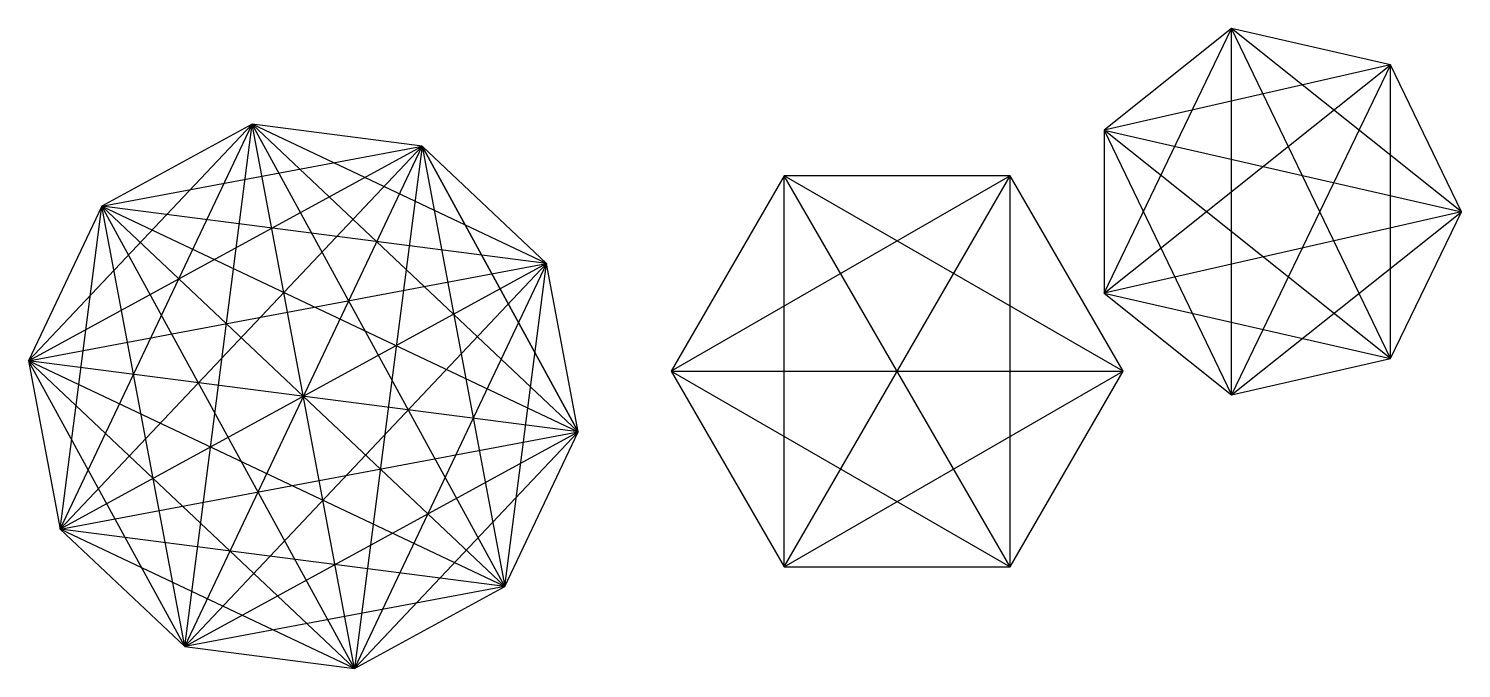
# Model space of a CAD drawing. Header units: millimetres. Extents: x 1901 to 8209, y 190 to 3010.
import ezdxf

# ---------------------------------------------------------------- set-up
doc = ezdxf.new("R2010")
doc.units = ezdxf.units.MM
doc.layers.add('Camada1', color=50, linetype='Continuous')

msp = doc.modelspace()

# ---------------------------------------------------------------- linework, layer by layer
for points in [[(8209.2, 2202.8), (7897.6, 2849.8), (7197.4, 3009.6), (6636, 2561.9), (6636, 1843.7), (7197.4, 1396), (7897.6, 1555.8)], [(4320.9, 1233.3), (4181.6, 1974.3), (3633.4, 2491.8), (2885.6, 2588.3), (2224, 2226.8), (1901.2, 1545.5), (2040.5, 804.5), (2588.7, 287), (3336.5, 190.5), (3998.1, 552)], [(6720, 1499.5), (6222.5, 2361.2), (5227.5, 2361.2), (4730, 1499.5), (5227.5, 637.8), (6222.5, 637.8)]]:
    msp.add_lwpolyline(points, close=True)
at = {"color": 219, "true_color": 0x642165}
msp.add_lwpolyline([(6636, 1843.7), (7197.4, 3009.6)], dxfattribs=at)
at = {"color": 40, "true_color": 0xf8d731}
for points in [[(8209.2, 2202.8), (7197.4, 3009.6)], [(6636, 2561.9), (8209.2, 2202.8)], [(6222.5, 2361.2), (4730, 1499.5)], [(5227.5, 637.8), (6222.5, 2361.2)], [(6222.5, 637.8), (6222.5, 2361.2)], [(8209.2, 2202.8), (6636, 1843.7)], [(7197.4, 1396), (8209.2, 2202.8)]]:
    msp.add_lwpolyline(points, dxfattribs=at)
at = {"color": 242, "true_color": 0xcd2027}
for points in [[(7897.6, 1555.8), (7197.4, 3009.6)], [(7897.6, 1555.8), (6636, 2561.9)], [(6222.5, 637.8), (5227.5, 2361.2)], [(6636, 1843.7), (7897.6, 1555.8)], [(4730, 1499.5), (6222.5, 637.8)]]:
    msp.add_lwpolyline(points, dxfattribs=at)
at = {"color": 18, "true_color": 0x000000}
for points in [[(7197.4, 1396), (7197.4, 3009.6)], [(6636, 2561.9), (7197.4, 1396)], [(6720, 1499.5), (5227.5, 2361.2)], [(4730, 1499.5), (6720, 1499.5)], [(5227.5, 637.8), (6720, 1499.5)]]:
    msp.add_lwpolyline(points, dxfattribs=at)
at = {"color": 114, "true_color": 0x139b48}
for points in [[(7897.6, 2849.8), (6636, 2561.9)], [(6636, 1843.7), (7897.6, 2849.8)], [(7897.6, 2849.8), (7197.4, 1396)], [(7897.6, 1555.8), (7897.6, 2849.8)], [(5227.5, 637.8), (5227.5, 2361.2)]]:
    msp.add_lwpolyline(points, dxfattribs=at)
at = {"layer": 'Camada1', "color": 143, "true_color": 0x7aafdf}
msp.add_lwpolyline([(1901.2, 1545.5), (2885.6, 2588.3)], dxfattribs=at)
at = {"layer": 'Camada1', "color": 4}
for points in [[(2040.5, 804.5), (2885.6, 2588.3)], [(2040.5, 804.5), (2224, 2226.8)]]:
    msp.add_lwpolyline(points, dxfattribs=at)
at = {"layer": 'Camada1', "color": 3}
for points in [[(2588.7, 287), (2885.6, 2588.3)], [(2588.7, 287), (2224, 2226.8)], [(2588.7, 287), (1901.2, 1545.5)]]:
    msp.add_lwpolyline(points, dxfattribs=at)
at = {"layer": 'Camada1', "color": 30, "true_color": 0xf26722}
for points in [[(4181.6, 1974.3), (2885.6, 2588.3)], [(4181.6, 1974.3), (2224, 2226.8)], [(1901.2, 1545.5), (4181.6, 1974.3)], [(4181.6, 1974.3), (2040.5, 804.5)], [(2588.7, 287), (4181.6, 1974.3)], [(4181.6, 1974.3), (3336.5, 190.5)], [(3998.1, 552), (4181.6, 1974.3)]]:
    msp.add_lwpolyline(points, dxfattribs=at)
at = {"layer": 'Camada1', "color": 219, "true_color": 0x642165}
for points in [[(4320.9, 1233.3), (2885.6, 2588.3)], [(2224, 2226.8), (4320.9, 1233.3)], [(4320.9, 1233.3), (1901.2, 1545.5)], [(2040.5, 804.5), (4320.9, 1233.3)], [(2588.7, 287), (4320.9, 1233.3)], [(4320.9, 1233.3), (3336.5, 190.5)]]:
    msp.add_lwpolyline(points, dxfattribs=at)
at = {"layer": 'Camada1', "color": 114, "true_color": 0x139b48}
for points in [[(3998.1, 552), (2885.6, 2588.3)], [(3998.1, 552), (2224, 2226.8)], [(3998.1, 552), (1901.2, 1545.5)], [(3998.1, 552), (2040.5, 804.5)], [(3998.1, 552), (2588.7, 287)]]:
    msp.add_lwpolyline(points, dxfattribs=at)
at = {"layer": 'Camada1', "color": 177, "true_color": 0x293189}
for points in [[(3336.5, 190.5), (2885.6, 2588.3)], [(3336.5, 190.5), (2224, 2226.8)], [(3336.5, 190.5), (1901.2, 1545.5)], [(3336.5, 190.5), (2040.5, 804.5)]]:
    msp.add_lwpolyline(points, dxfattribs=at)
at = {"layer": 'Camada1'}
for points in [[(1901.2, 1545.5), (3633.4, 2491.8)], [(2040.5, 804.5), (3633.4, 2491.8)], [(2224, 2226.8), (3633.4, 2491.8)], [(2588.7, 287), (3633.4, 2491.8)], [(3633.4, 2491.8), (3336.5, 190.5)], [(3633.4, 2491.8), (4320.9, 1233.3)], [(3633.4, 2491.8), (3998.1, 552)], [(4320.9, 1233.3), (3633.4, 2491.8)]]:
    msp.add_lwpolyline(points, dxfattribs=at)

doc.saveas('drawing.dxf')
